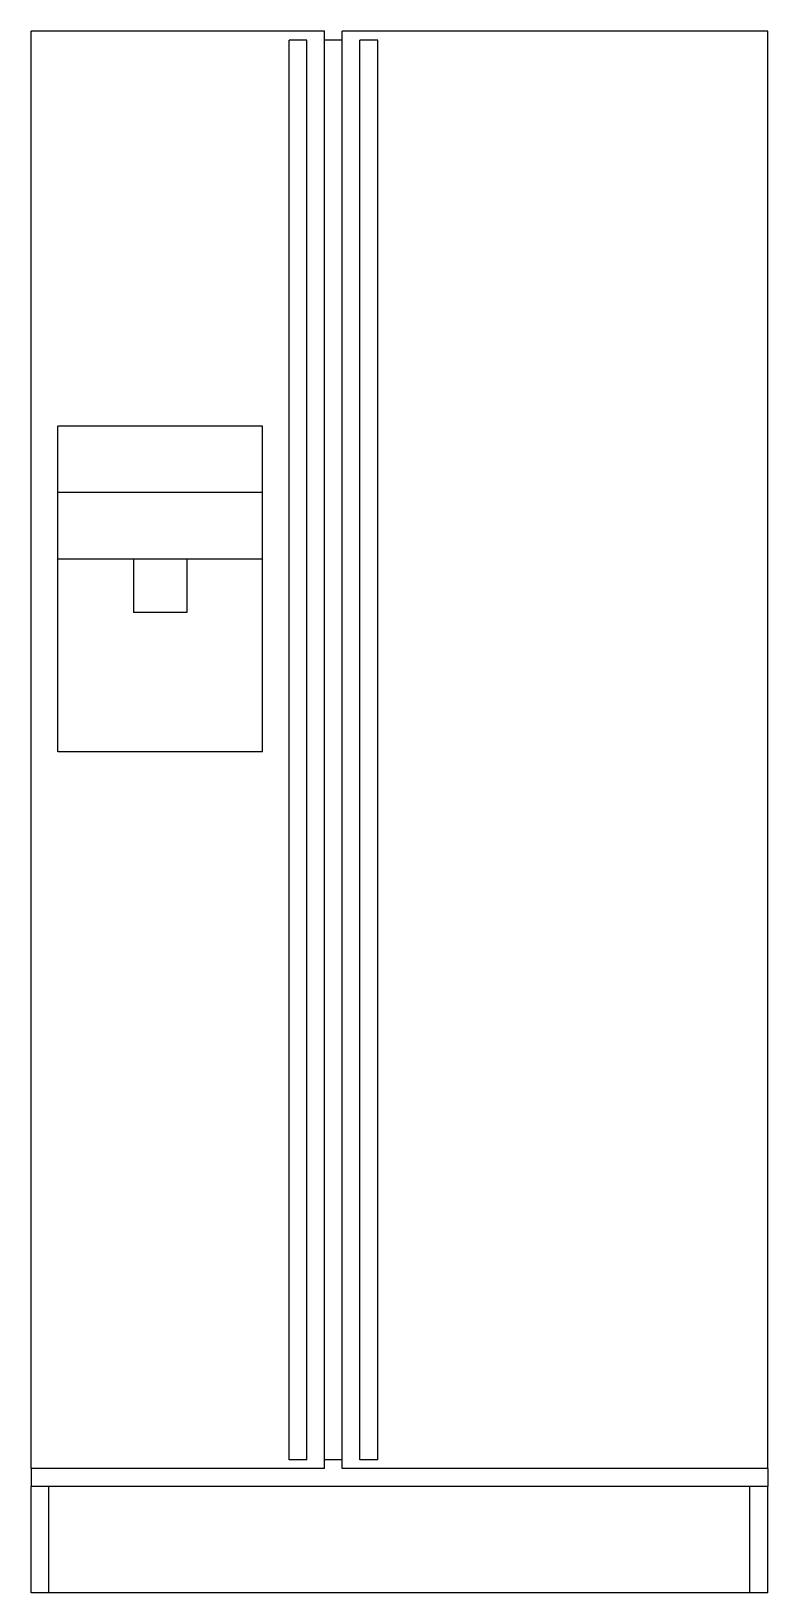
# Model space of a CAD drawing. Extents: x 33498 to 34328, y 7603 to 9363.
import ezdxf

# ---------------------------------------------------------------- set-up
doc = ezdxf.new("R2010")
doc.units = 0
doc.header["$LTSCALE"] = 500
doc.header["$MEASUREMENT"] = 0
doc.layers.add('BOSCH1', color=3, linetype='CONTINUOUS')
doc.layers.add('BOSCH2', color=1, linetype='CONTINUOUS')

msp = doc.modelspace()

# ---------------------------------------------------------------- linework, layer by layer
at = {"layer": 'BOSCH1'}
for p, q in [((33497.7, 7743.4), (33497.7, 9363.4)), ((33828.2, 9363.4), (33497.7, 9363.4)), ((33828.2, 7743.4), (33828.2, 9363.4)), ((34327.7, 9363.4), (33848.2, 9363.4)), ((33848.2, 7743.4), (33848.2, 9363.4)), ((34327.7, 7743.4), (34327.7, 9363.4)), ((33848.2, 9353.4), (33828.2, 9353.4)), ((33527.7, 8551.4), (33527.7, 8918.4)), ((33758.2, 8918.4), (33527.7, 8918.4)), ((33758.2, 8843.4), (33527.7, 8843.4)), ((33758.2, 8551.4), (33527.7, 8551.4)), ((33848.2, 7753.4), (33828.2, 7753.4)), ((33497.7, 7743.4), (33497.7, 7723.4)), ((33828.2, 7743.4), (33497.7, 7743.4)), ((34327.7, 7743.4), (33848.2, 7743.4)), ((34327.7, 7743.4), (34327.7, 7723.4)), ((33497.7, 7603.4), (33497.7, 7723.4)), ((34327.7, 7603.4), (34327.7, 7723.4)), ((34327.7, 7603.4), (33497.7, 7603.4))]:
    msp.add_line(p, q, dxfattribs=at)
at = {"layer": 'BOSCH2'}
for p, q in [((33808.2, 9353.4), (33788.2, 9353.4)), ((33788.2, 7753.4), (33788.2, 9353.4)), ((33808.2, 7753.4), (33808.2, 9353.4)), ((33888.2, 9353.4), (33868.2, 9353.4)), ((33868.2, 7753.4), (33868.2, 9353.4)), ((33888.2, 7753.4), (33888.2, 9353.4)), ((33758.2, 8551.4), (33758.2, 8918.4)), ((33758.2, 8768.4), (33527.7, 8768.4)), ((33613, 8768.4), (33613, 8708.4)), ((33673, 8768.4), (33673, 8708.4)), ((33673, 8708.4), (33613, 8708.4)), ((33808.2, 7753.4), (33788.2, 7753.4)), ((33888.2, 7753.4), (33868.2, 7753.4)), ((34327.7, 7723.4), (33497.7, 7723.4)), ((33517.7, 7603.4), (33517.7, 7723.4)), ((34307.7, 7603.4), (34307.7, 7723.4))]:
    msp.add_line(p, q, dxfattribs=at)

doc.saveas('drawing.dxf')
